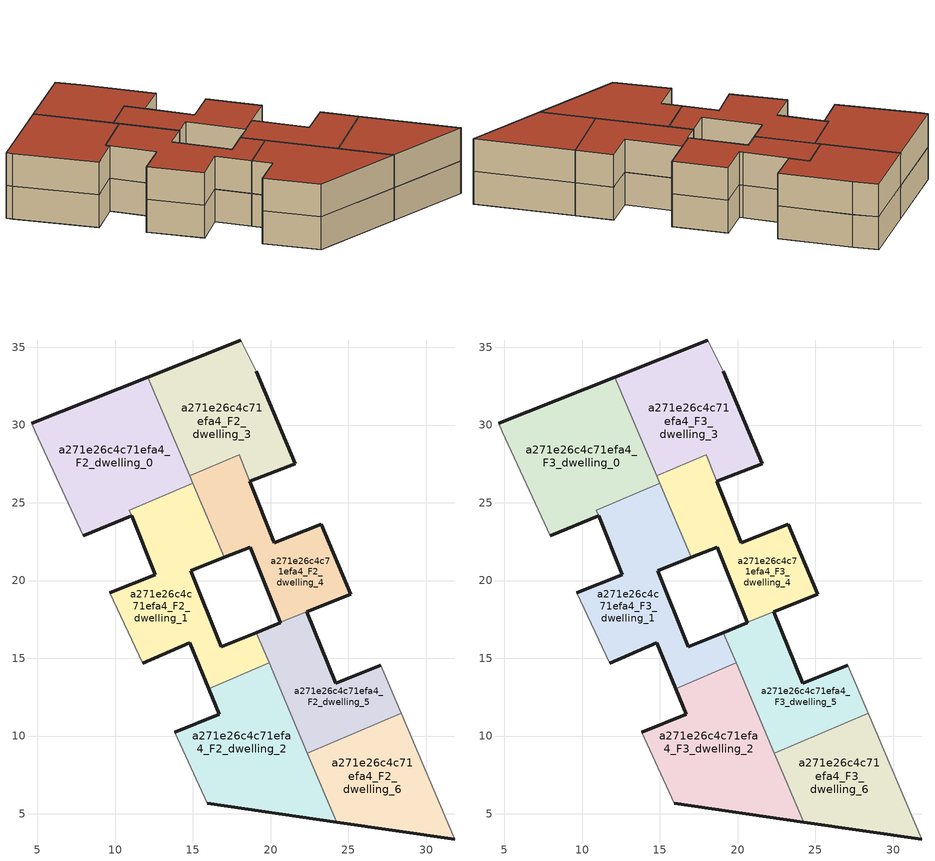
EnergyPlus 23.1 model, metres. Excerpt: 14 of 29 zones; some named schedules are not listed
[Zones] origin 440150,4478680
a271e26c4c71efa4_F2_dwelling_0
 floor to a271e26c4c71efa4_F1_dwelling_0 (EU_floor_Construction): 14.98,26.26 12.09,33.08 4.63,30.1 4.85,29.56 7.96,22.88 11.06,24.16 10.91,24.53 z6
 wall outside (EU_wall_Construction): 4.63,30.1 12.09,33.08 / 11.06,24.16 7.96,22.88 z6:9
 wall adiabatic (EU_wall_Construction): 7.96,22.88 4.85,29.56 4.63,30.1 z6:9
 wall to a271e26c4c71efa4_F2_dwelling_3 (EU_wall_Construction): 12.09,33.08 14.78,26.74 z6:9
 wall to a271e26c4c71efa4_F2_dwelling_1 (EU_wall_Construction): 14.98,26.26 10.91,24.53 11.06,24.16 z6:9
 wall to a271e26c4c71efa4_F2_dwelling_4 (EU_wall_Construction): 14.78,26.74 14.98,26.26 z6:9
a271e26c4c71efa4_F2_dwelling_1
 floor to a271e26c4c71efa4_F1_dwelling_1 (EU_floor_Construction): 19.89,14.71 19.06,16.66 16.81,15.74 14.86,20.62 17.01,21.49 14.98,26.26 10.91,24.53 12.56,20.38 9.66,19.22 11.76,14.69 14.8,16 16,13.05 z6
 wall outside (EU_wall_Construction): 17.01,21.49 14.86,20.62 16.81,15.74 19.06,16.66 / 16,13.05 14.8,16 11.76,14.69 / 9.66,19.22 12.56,20.38 11.06,24.16 z6:9
 wall to a271e26c4c71efa4_F2_dwelling_2 (EU_wall_Construction): 19.89,14.71 16,13.05 z6:9
 wall adiabatic (EU_wall_Construction): 11.76,14.69 9.66,19.22 z6:9
 wall to a271e26c4c71efa4_F2_dwelling_4 (EU_wall_Construction): 14.98,26.26 17.01,21.49 z6:9
 wall to a271e26c4c71efa4_F2_dwelling_5 (EU_wall_Construction): 19.06,16.66 19.89,14.71 z6:9
a271e26c4c71efa4_F2_dwelling_2
 floor to a271e26c4c71efa4_F1_dwelling_2 (EU_floor_Construction): 24.24,4.47 19.89,14.71 16,13.05 16.68,11.39 13.83,10.24 15.92,5.67 z6
 wall outside (EU_wall_Construction): 24.24,4.47 15.92,5.67 / 13.83,10.24 16.68,11.39 16,13.05 z6:9
 wall adiabatic (EU_wall_Construction): 15.92,5.67 13.83,10.24 z6:9
 wall to a271e26c4c71efa4_F2_dwelling_6 (EU_wall_Construction): 22.36,8.9 24.24,4.47 z6:9
 wall to a271e26c4c71efa4_F2_dwelling_5 (EU_wall_Construction): 19.89,14.71 22.36,8.9 z6:9
a271e26c4c71efa4_F2_dwelling_3
 floor to a271e26c4c71efa4_F1_dwelling_3 (EU_floor_Construction): 20.22,22.42 18.66,26.38 21.57,27.51 19.06,33.46 18.08,35.47 12.09,33.08 14.78,26.74 17.97,28.1 z6
 wall outside (EU_wall_Construction): 12.09,33.08 18.08,35.47 / 19.06,33.46 21.57,27.51 18.66,26.38 20.23,22.42 / 20.22,22.42 20.1,22.73 z6:9
 wall to a271e26c4c71efa4_F2_dwelling_4 (EU_wall_Construction): 20.1,22.73 17.97,28.1 14.78,26.74 z6:9
 wall adiabatic (EU_wall_Construction): 18.08,35.47 19.06,33.46 z6:9
a271e26c4c71efa4_F2_dwelling_4
 floor to a271e26c4c71efa4_F1_dwelling_4 (EU_floor_Construction): 25.13,19.13 23.24,23.63 20.23,22.42 20.1,22.73 17.97,28.1 14.78,26.74 17.01,21.49 18.67,22.15 20.61,17.33 z6
 wall outside (EU_wall_Construction): 20.61,17.33 18.67,22.15 17.01,21.49 / 20.1,22.73 20.23,22.42 23.24,23.63 25.13,19.13 22.31,18.01 z6:9
 wall to a271e26c4c71efa4_F2_dwelling_5 (EU_wall_Construction): 22.31,18.01 20.61,17.33 z6:9
a271e26c4c71efa4_F2_dwelling_5
 floor to a271e26c4c71efa4_F1_dwelling_5 (EU_floor_Construction): 28.39,11.46 27.08,14.54 24.17,13.4 22.31,18.01 20.61,17.33 20.62,17.29 19.06,16.66 22.36,8.9 z6
 wall outside (EU_wall_Construction): 22.31,18 24.17,13.4 27.08,14.54 / 19.06,16.66 20.62,17.29 20.61,17.33 z6:9
 wall adiabatic (EU_wall_Construction): 27.08,14.54 28.39,11.46 z6:9
 wall to a271e26c4c71efa4_F2_dwelling_6 (EU_wall_Construction): 28.39,11.46 22.36,8.9 z6:9
a271e26c4c71efa4_F2_dwelling_6
 floor to a271e26c4c71efa4_F1_dwelling_6 (EU_floor_Construction): 31.83,3.38 28.39,11.46 22.36,8.9 24.24,4.47 z6
 wall outside (EU_wall_Construction): 31.83,3.38 24.24,4.47 z6:9
 wall adiabatic (EU_wall_Construction): 28.39,11.46 31.83,3.38 z6:9
a271e26c4c71efa4_F3_dwelling_0
 floor to a271e26c4c71efa4_F2_dwelling_0 (EU_floor_Construction): 14.98,26.26 12.09,33.08 4.63,30.1 4.85,29.56 7.96,22.88 11.06,24.16 10.91,24.53 z9
 wall outside (EU_wall_Construction): 4.63,30.1 12.09,33.08 / 11.06,24.16 7.96,22.88 z9:12
 wall adiabatic (EU_wall_Construction): 7.96,22.88 4.85,29.56 4.63,30.1 z9:12
 wall to a271e26c4c71efa4_F3_dwelling_3 (EU_wall_Construction): 12.09,33.08 14.78,26.74 z9:12
 wall to a271e26c4c71efa4_F3_dwelling_1 (EU_wall_Construction): 14.98,26.26 10.91,24.53 11.06,24.16 z9:12
 wall to a271e26c4c71efa4_F3_dwelling_4 (EU_wall_Construction): 14.78,26.74 14.98,26.26 z9:12
 roof outside (EU_roof_Construction): 12.09,33.08 14.98,26.26 10.91,24.53 11.06,24.16 7.96,22.88 4.85,29.56 4.63,30.1 z12
a271e26c4c71efa4_F3_dwelling_1
 floor to a271e26c4c71efa4_F2_dwelling_1 (EU_floor_Construction): 19.89,14.71 19.06,16.66 16.81,15.74 14.86,20.62 17.01,21.49 14.98,26.26 10.91,24.53 12.56,20.38 9.66,19.22 11.76,14.69 14.8,16 16,13.05 z9
 wall outside (EU_wall_Construction): 17.01,21.49 14.86,20.62 16.81,15.74 19.06,16.66 / 16,13.05 14.8,16 11.76,14.69 / 9.66,19.22 12.56,20.38 11.06,24.16 z9:12
 wall to a271e26c4c71efa4_F3_dwelling_2 (EU_wall_Construction): 19.89,14.71 16,13.05 z9:12
 wall adiabatic (EU_wall_Construction): 11.76,14.69 9.66,19.22 z9:12
 wall to a271e26c4c71efa4_F3_dwelling_4 (EU_wall_Construction): 14.98,26.26 17.01,21.49 z9:12
 wall to a271e26c4c71efa4_F3_dwelling_5 (EU_wall_Construction): 19.06,16.66 19.89,14.71 z9:12
 roof outside (EU_roof_Construction): 14.98,26.26 17.01,21.49 14.86,20.62 16.81,15.74 19.06,16.66 19.89,14.71 16,13.05 14.8,16 11.76,14.69 9.66,19.22 12.56,20.38 10.91,24.53 z12
a271e26c4c71efa4_F3_dwelling_2
 floor to a271e26c4c71efa4_F2_dwelling_2 (EU_floor_Construction): 24.24,4.47 19.89,14.71 16,13.05 16.68,11.39 13.83,10.24 15.92,5.67 z9
 wall outside (EU_wall_Construction): 24.24,4.47 15.92,5.67 / 13.83,10.24 16.68,11.39 16,13.05 z9:12
 wall adiabatic (EU_wall_Construction): 15.92,5.67 13.83,10.24 z9:12
 wall to a271e26c4c71efa4_F3_dwelling_6 (EU_wall_Construction): 22.36,8.9 24.24,4.47 z9:12
 wall to a271e26c4c71efa4_F3_dwelling_5 (EU_wall_Construction): 19.89,14.71 22.36,8.9 z9:12
 roof outside (EU_roof_Construction): 19.89,14.71 24.24,4.47 15.92,5.67 13.83,10.24 16.68,11.39 16,13.05 z12
a271e26c4c71efa4_F3_dwelling_3
 floor to a271e26c4c71efa4_F2_dwelling_3 (EU_floor_Construction): 20.22,22.42 18.66,26.38 21.57,27.51 19.06,33.46 18.08,35.47 12.09,33.08 14.78,26.74 17.97,28.1 z9
 wall outside (EU_wall_Construction): 12.09,33.08 18.08,35.47 / 19.06,33.46 21.57,27.51 18.66,26.38 20.23,22.42 / 20.22,22.42 20.1,22.73 z9:12
 wall to a271e26c4c71efa4_F3_dwelling_4 (EU_wall_Construction): 20.1,22.73 17.97,28.1 14.78,26.74 z9:12
 wall adiabatic (EU_wall_Construction): 18.08,35.47 19.06,33.46 z9:12
 roof outside (EU_roof_Construction): 19.06,33.46 21.57,27.51 18.66,26.38 20.22,22.42 17.97,28.1 14.78,26.74 12.09,33.08 18.08,35.47 z12
a271e26c4c71efa4_F3_dwelling_4
 floor to a271e26c4c71efa4_F2_dwelling_4 (EU_floor_Construction): 25.13,19.13 23.24,23.63 20.23,22.42 20.1,22.73 17.97,28.1 14.78,26.74 17.01,21.49 18.67,22.15 20.61,17.33 z9
 wall outside (EU_wall_Construction): 20.61,17.33 18.67,22.15 17.01,21.49 / 20.1,22.73 20.23,22.42 23.24,23.63 25.13,19.13 22.31,18.01 z9:12
 wall to a271e26c4c71efa4_F3_dwelling_5 (EU_wall_Construction): 22.31,18.01 20.61,17.33 z9:12
 roof outside (EU_roof_Construction): 23.24,23.63 25.13,19.13 20.61,17.33 18.67,22.15 17.01,21.49 14.78,26.74 17.97,28.1 20.1,22.73 20.23,22.42 z12
a271e26c4c71efa4_F3_dwelling_5
 floor to a271e26c4c71efa4_F2_dwelling_5 (EU_floor_Construction): 28.39,11.46 27.08,14.54 24.17,13.4 22.31,18.01 20.61,17.33 20.62,17.29 19.06,16.66 22.36,8.9 z9
 wall outside (EU_wall_Construction): 22.31,18 24.17,13.4 27.08,14.54 / 19.06,16.66 20.62,17.29 20.61,17.33 z9:12
 wall adiabatic (EU_wall_Construction): 27.08,14.54 28.39,11.46 z9:12
 wall to a271e26c4c71efa4_F3_dwelling_6 (EU_wall_Construction): 28.39,11.46 22.36,8.9 z9:12
 roof outside (EU_roof_Construction): 27.08,14.54 28.39,11.46 22.36,8.9 19.06,16.66 20.62,17.29 20.61,17.33 22.31,18 24.17,13.4 z12
a271e26c4c71efa4_F3_dwelling_6
 floor to a271e26c4c71efa4_F2_dwelling_6 (EU_floor_Construction): 31.83,3.38 28.39,11.46 22.36,8.9 24.24,4.47 z9
 wall outside (EU_wall_Construction): 31.83,3.38 24.24,4.47 z9:12
 wall adiabatic (EU_wall_Construction): 28.39,11.46 31.83,3.38 z9:12
 roof outside (EU_roof_Construction): 28.39,11.46 31.83,3.38 24.24,4.47 22.36,8.9 z12
[Building]
EU S2 Campaign: North Axis=0; Terrain=City; Solar Distribution=FullExterior
[Site:Location]
Madrid: Latitude=40.5; Longitude=-3.5; Time Zone=1; Elevation=609
[SizingPeriod:WeatherFileDays]
AnnualSizingPeriod: Begin Month=1; Begin Day of Month=1; End Month=12; End Day of Month=31; Day of Week for Start Day=Monday; Use Weather File Daylight Saving Period=No; Use Weather File Rain and Snow Indicators=No
[MATERIAL]
EU_InternalMass_Material: Roughness=MediumRough; Thickness=0.1; Conductivity=1; Density=1800; Specific Heat=900; Thermal Absorptance=0.9; Solar Absorptance=0.7; Visible Absorptance=0.7
[MATERIAL:NOMASS] Roughness=MediumRough; Thermal Absorptance=0.9; Solar Absorptance=0.7; Visible Absorptance=0.7
Name | Thermal Resistance
EU_wall_NoMass | 0.419739
EU_roof_NoMass | 0.352165
EU_floor_NoMass | 0.608284
[CONSTRUCTION]
EU_wall_Construction: EU_wall_NoMass
EU_roof_Construction: EU_roof_NoMass
EU_floor_Construction: EU_floor_NoMass
EU_InternalMass_Construction: EU_InternalMass_Material
[ZONE] Type=1; Multiplier=1; Ceiling Height=autocalculate; Floor Area=autocalculate; Part of Total Floor Area=Yes
Name | Volume
a271e26c4c71efa4_F2_dwelling_0; a271e26c4c71efa4_F3_dwelling_0 | 182.083
a271e26c4c71efa4_F2_dwelling_1; a271e26c4c71efa4_F3_dwelling_1 | 174.422
a271e26c4c71efa4_F2_dwelling_2; a271e26c4c71efa4_F3_dwelling_2 | 178.261
a271e26c4c71efa4_F2_dwelling_3; a271e26c4c71efa4_F3_dwelling_3 | 151.459
a271e26c4c71efa4_F2_dwelling_4; a271e26c4c71efa4_F3_dwelling_4 | 130.63
a271e26c4c71efa4_F2_dwelling_5; a271e26c4c71efa4_F3_dwelling_5 | 119.01
a271e26c4c71efa4_F2_dwelling_6; a271e26c4c71efa4_F3_dwelling_6 | 133.726
[INTERNALMASS] Construction=EU_InternalMass_Construction
Name | Zone or ZoneList | Surface Area
a271e26c4c71efa4_F2_dwelling_0_EU_InternalMass | a271e26c4c71efa4_F2_dwelling_0 | 60.6948
a271e26c4c71efa4_F2_dwelling_1_EU_InternalMass | a271e26c4c71efa4_F2_dwelling_1 | 58.154
a271e26c4c71efa4_F2_dwelling_2_EU_InternalMass | a271e26c4c71efa4_F2_dwelling_2 | 59.42
a271e26c4c71efa4_F2_dwelling_3_EU_InternalMass | a271e26c4c71efa4_F2_dwelling_3 | 50.4981
a271e26c4c71efa4_F2_dwelling_4_EU_InternalMass | a271e26c4c71efa4_F2_dwelling_4 | 43.5434
a271e26c4c71efa4_F2_dwelling_5_EU_InternalMass | a271e26c4c71efa4_F2_dwelling_5 | 39.678
a271e26c4c71efa4_F2_dwelling_6_EU_InternalMass | a271e26c4c71efa4_F2_dwelling_6 | 44.5754
a271e26c4c71efa4_F3_dwelling_0_EU_InternalMass | a271e26c4c71efa4_F3_dwelling_0 | 60.6948
a271e26c4c71efa4_F3_dwelling_1_EU_InternalMass | a271e26c4c71efa4_F3_dwelling_1 | 58.154
a271e26c4c71efa4_F3_dwelling_2_EU_InternalMass | a271e26c4c71efa4_F3_dwelling_2 | 59.42
a271e26c4c71efa4_F3_dwelling_3_EU_InternalMass | a271e26c4c71efa4_F3_dwelling_3 | 50.4981
a271e26c4c71efa4_F3_dwelling_4_EU_InternalMass | a271e26c4c71efa4_F3_dwelling_4 | 43.5434
a271e26c4c71efa4_F3_dwelling_5_EU_InternalMass | a271e26c4c71efa4_F3_dwelling_5 | 39.678
a271e26c4c71efa4_F3_dwelling_6_EU_InternalMass | a271e26c4c71efa4_F3_dwelling_6 | 44.5754
[OTHEREQUIPMENT] Fuel Type=Electricity; Design Level Calculation Method=Watts/Area; Power per Zone Floor Area=1; Fraction Latent=0; Fraction Radiant=0; Fraction Lost=0; Carbon Dioxide Generation Rate=0; EndUse Subcategory=EU_Step8_InternalGains
Name | Zone or ZoneList or Space or SpaceList | Schedule
EU_Step8_InternalGain_a271e26c4c71efa4_F2_dwelling_0_f000 | a271e26c4c71efa4_F2_dwelling_0 | EU_Step8_GainSchedule_a271e26c4c71efa4_F2_dwelling_0_f000
EU_Step8_InternalGain_a271e26c4c71efa4_F2_dwelling_1_f000 | a271e26c4c71efa4_F2_dwelling_1 | EU_Step8_GainSchedule_a271e26c4c71efa4_F2_dwelling_1_f000
EU_Step8_InternalGain_a271e26c4c71efa4_F2_dwelling_2_f000 | a271e26c4c71efa4_F2_dwelling_2 | EU_Step8_GainSchedule_a271e26c4c71efa4_F2_dwelling_2_f000
EU_Step8_InternalGain_a271e26c4c71efa4_F2_dwelling_3_f000 | a271e26c4c71efa4_F2_dwelling_3 | EU_Step8_GainSchedule_a271e26c4c71efa4_F2_dwelling_3_f000
EU_Step8_InternalGain_a271e26c4c71efa4_F2_dwelling_4_f000 | a271e26c4c71efa4_F2_dwelling_4 | EU_Step8_GainSchedule_a271e26c4c71efa4_F2_dwelling_4_f000
EU_Step8_InternalGain_a271e26c4c71efa4_F2_dwelling_5_f000 | a271e26c4c71efa4_F2_dwelling_5 | EU_Step8_GainSchedule_a271e26c4c71efa4_F2_dwelling_5_f000
EU_Step8_InternalGain_a271e26c4c71efa4_F2_dwelling_6_f000 | a271e26c4c71efa4_F2_dwelling_6 | EU_Step8_GainSchedule_a271e26c4c71efa4_F2_dwelling_6_f000
EU_Step8_InternalGain_a271e26c4c71efa4_F3_dwelling_0_f000 | a271e26c4c71efa4_F3_dwelling_0 | EU_Step8_GainSchedule_a271e26c4c71efa4_F3_dwelling_0_f000
EU_Step8_InternalGain_a271e26c4c71efa4_F3_dwelling_1_f000 | a271e26c4c71efa4_F3_dwelling_1 | EU_Step8_GainSchedule_a271e26c4c71efa4_F3_dwelling_1_f000
EU_Step8_InternalGain_a271e26c4c71efa4_F3_dwelling_2_f000 | a271e26c4c71efa4_F3_dwelling_2 | EU_Step8_GainSchedule_a271e26c4c71efa4_F3_dwelling_2_f000
EU_Step8_InternalGain_a271e26c4c71efa4_F3_dwelling_3_f000 | a271e26c4c71efa4_F3_dwelling_3 | EU_Step8_GainSchedule_a271e26c4c71efa4_F3_dwelling_3_f000
EU_Step8_InternalGain_a271e26c4c71efa4_F3_dwelling_4_f000 | a271e26c4c71efa4_F3_dwelling_4 | EU_Step8_GainSchedule_a271e26c4c71efa4_F3_dwelling_4_f000
EU_Step8_InternalGain_a271e26c4c71efa4_F3_dwelling_5_f000 | a271e26c4c71efa4_F3_dwelling_5 | EU_Step8_GainSchedule_a271e26c4c71efa4_F3_dwelling_5_f000
EU_Step8_InternalGain_a271e26c4c71efa4_F3_dwelling_6_f000 | a271e26c4c71efa4_F3_dwelling_6 | EU_Step8_GainSchedule_a271e26c4c71efa4_F3_dwelling_6_f000
[ZONEVENTILATION:DESIGNFLOWRATE] Schedule=EU_AlwaysOn; Design Flow Rate Calculation Method=AirChanges/Hour; Air Changes per Hour=0.703302; Ventilation Type=Natural; Fan Pressure Rise=0; Fan Total Efficiency=1; Constant Term Coefficient=1; Temperature Term Coefficient=0; Velocity Term Coefficient=0; Velocity Squared Term Coefficient=0; Minimum Indoor Temperature=-100; Maximum Indoor Temperature=100; Delta Temperature=-100; Minimum Outdoor Temperature=-100; Maximum Outdoor Temperature=100; Maximum Wind Speed=40
Name | Zone or ZoneList or Space or SpaceList
EU_ConstantAir_a271e26c4c71efa4_F2_dwelling_0 | a271e26c4c71efa4_F2_dwelling_0
EU_ConstantAir_a271e26c4c71efa4_F2_dwelling_1 | a271e26c4c71efa4_F2_dwelling_1
EU_ConstantAir_a271e26c4c71efa4_F2_dwelling_2 | a271e26c4c71efa4_F2_dwelling_2
EU_ConstantAir_a271e26c4c71efa4_F2_dwelling_3 | a271e26c4c71efa4_F2_dwelling_3
EU_ConstantAir_a271e26c4c71efa4_F2_dwelling_4 | a271e26c4c71efa4_F2_dwelling_4
EU_ConstantAir_a271e26c4c71efa4_F2_dwelling_5 | a271e26c4c71efa4_F2_dwelling_5
EU_ConstantAir_a271e26c4c71efa4_F2_dwelling_6 | a271e26c4c71efa4_F2_dwelling_6
EU_ConstantAir_a271e26c4c71efa4_F3_dwelling_0 | a271e26c4c71efa4_F3_dwelling_0
EU_ConstantAir_a271e26c4c71efa4_F3_dwelling_1 | a271e26c4c71efa4_F3_dwelling_1
EU_ConstantAir_a271e26c4c71efa4_F3_dwelling_2 | a271e26c4c71efa4_F3_dwelling_2
EU_ConstantAir_a271e26c4c71efa4_F3_dwelling_3 | a271e26c4c71efa4_F3_dwelling_3
EU_ConstantAir_a271e26c4c71efa4_F3_dwelling_4 | a271e26c4c71efa4_F3_dwelling_4
EU_ConstantAir_a271e26c4c71efa4_F3_dwelling_5 | a271e26c4c71efa4_F3_dwelling_5
EU_ConstantAir_a271e26c4c71efa4_F3_dwelling_6 | a271e26c4c71efa4_F3_dwelling_6
[HVACTEMPLATE:ZONE:IDEALLOADSAIRSYSTEM] System Availability Schedule=EU_AlwaysOn; Maximum Heating Supply Air Temperature=50; Minimum Cooling Supply Air Temperature=13; Maximum Heating Supply Air Humidity Ratio=0.0156; Minimum Cooling Supply Air Humidity Ratio=0.0077; Heating Limit=NoLimit; Cooling Limit=NoLimit; Heating Availability Schedule=EU_AlwaysOn; Cooling Availability Schedule=EU_CoolingOff; Dehumidification Control Type=ConstantSensibleHeatRatio; Cooling Sensible Heat Ratio=0.7; Dehumidification Setpoint=60; Humidification Control Type=None; Humidification Setpoint=30; Outdoor Air Method=None; Outdoor Air Flow Rate per Person=0.00944; Outdoor Air Flow Rate per Zone Floor Area=0; Outdoor Air Flow Rate per Zone=0; Demand Controlled Ventilation Type=None; Outdoor Air Economizer Type=NoEconomizer; Heat Recovery Type=None; Sensible Heat Recovery Effectiveness=0.7; Latent Heat Recovery Effectiveness=0.65
Name | Template Thermostat
a271e26c4c71efa4_F2_dwelling_0 | EU_HeatOnly_a271e26c4c71efa4_F2_dwelling_0
a271e26c4c71efa4_F2_dwelling_1 | EU_HeatOnly_a271e26c4c71efa4_F2_dwelling_1
a271e26c4c71efa4_F2_dwelling_2 | EU_HeatOnly_a271e26c4c71efa4_F2_dwelling_2
a271e26c4c71efa4_F2_dwelling_3 | EU_HeatOnly_a271e26c4c71efa4_F2_dwelling_3
a271e26c4c71efa4_F2_dwelling_4 | EU_HeatOnly_a271e26c4c71efa4_F2_dwelling_4
a271e26c4c71efa4_F2_dwelling_5 | EU_HeatOnly_a271e26c4c71efa4_F2_dwelling_5
a271e26c4c71efa4_F2_dwelling_6 | EU_HeatOnly_a271e26c4c71efa4_F2_dwelling_6
a271e26c4c71efa4_F3_dwelling_0 | EU_HeatOnly_a271e26c4c71efa4_F3_dwelling_0
a271e26c4c71efa4_F3_dwelling_1 | EU_HeatOnly_a271e26c4c71efa4_F3_dwelling_1
a271e26c4c71efa4_F3_dwelling_2 | EU_HeatOnly_a271e26c4c71efa4_F3_dwelling_2
a271e26c4c71efa4_F3_dwelling_3 | EU_HeatOnly_a271e26c4c71efa4_F3_dwelling_3
a271e26c4c71efa4_F3_dwelling_4 | EU_HeatOnly_a271e26c4c71efa4_F3_dwelling_4
a271e26c4c71efa4_F3_dwelling_5 | EU_HeatOnly_a271e26c4c71efa4_F3_dwelling_5
a271e26c4c71efa4_F3_dwelling_6 | EU_HeatOnly_a271e26c4c71efa4_F3_dwelling_6
[SIZING:ZONE] Zone Cooling Design Supply Air Temperature Input Method=SupplyAirTemperature; Zone Cooling Design Supply Air Temperature=13; Zone Heating Design Supply Air Temperature Input Method=SupplyAirTemperature; Zone Heating Design Supply Air Temperature=50; Zone Cooling Design Supply Air Humidity Ratio=0.008; Zone Heating Design Supply Air Humidity Ratio=0.008; Cooling Design Air Flow Method=DesignDay; Cooling Design Air Flow Rate=0; Cooling Minimum Air Flow per Zone Floor Area=0.000762; Cooling Minimum Air Flow=0; Cooling Minimum Air Flow Fraction=0.2; Heating Design Air Flow Method=DesignDay; Heating Design Air Flow Rate=0; Heating Maximum Air Flow per Zone Floor Area=0.002032; Heating Maximum Air Flow=0.141576; Heating Maximum Air Flow Fraction=0.3; Account for Dedicated Outdoor Air System=No; Dedicated Outdoor Air System Control Strategy=NeutralSupplyAir; Dedicated Outdoor Air Low Setpoint Temperature for Design=autosize; Dedicated Outdoor Air High Setpoint Temperature for Design=autosize; Zone Load Sizing Method=Sensible Load Only No Latent Load; Zone Latent Cooling Design Supply Air Humidity Ratio Input Method=HumidityRatioDifference; Zone Cooling Design Supply Air Humidity Ratio Difference=0.005; Zone Latent Heating Design Supply Air Humidity Ratio Input Method=HumidityRatioDifference; Zone Humidification Design Supply Air Humidity Ratio Difference=0.005
a271e26c4c71efa4_F2_dwelling_0; a271e26c4c71efa4_F2_dwelling_1; a271e26c4c71efa4_F2_dwelling_2; a271e26c4c71efa4_F2_dwelling_3; a271e26c4c71efa4_F2_dwelling_4; a271e26c4c71efa4_F2_dwelling_5; a271e26c4c71efa4_F2_dwelling_6; a271e26c4c71efa4_F3_dwelling_0; a271e26c4c71efa4_F3_dwelling_1; a271e26c4c71efa4_F3_dwelling_2; a271e26c4c71efa4_F3_dwelling_3; a271e26c4c71efa4_F3_dwelling_4; a271e26c4c71efa4_F3_dwelling_5
